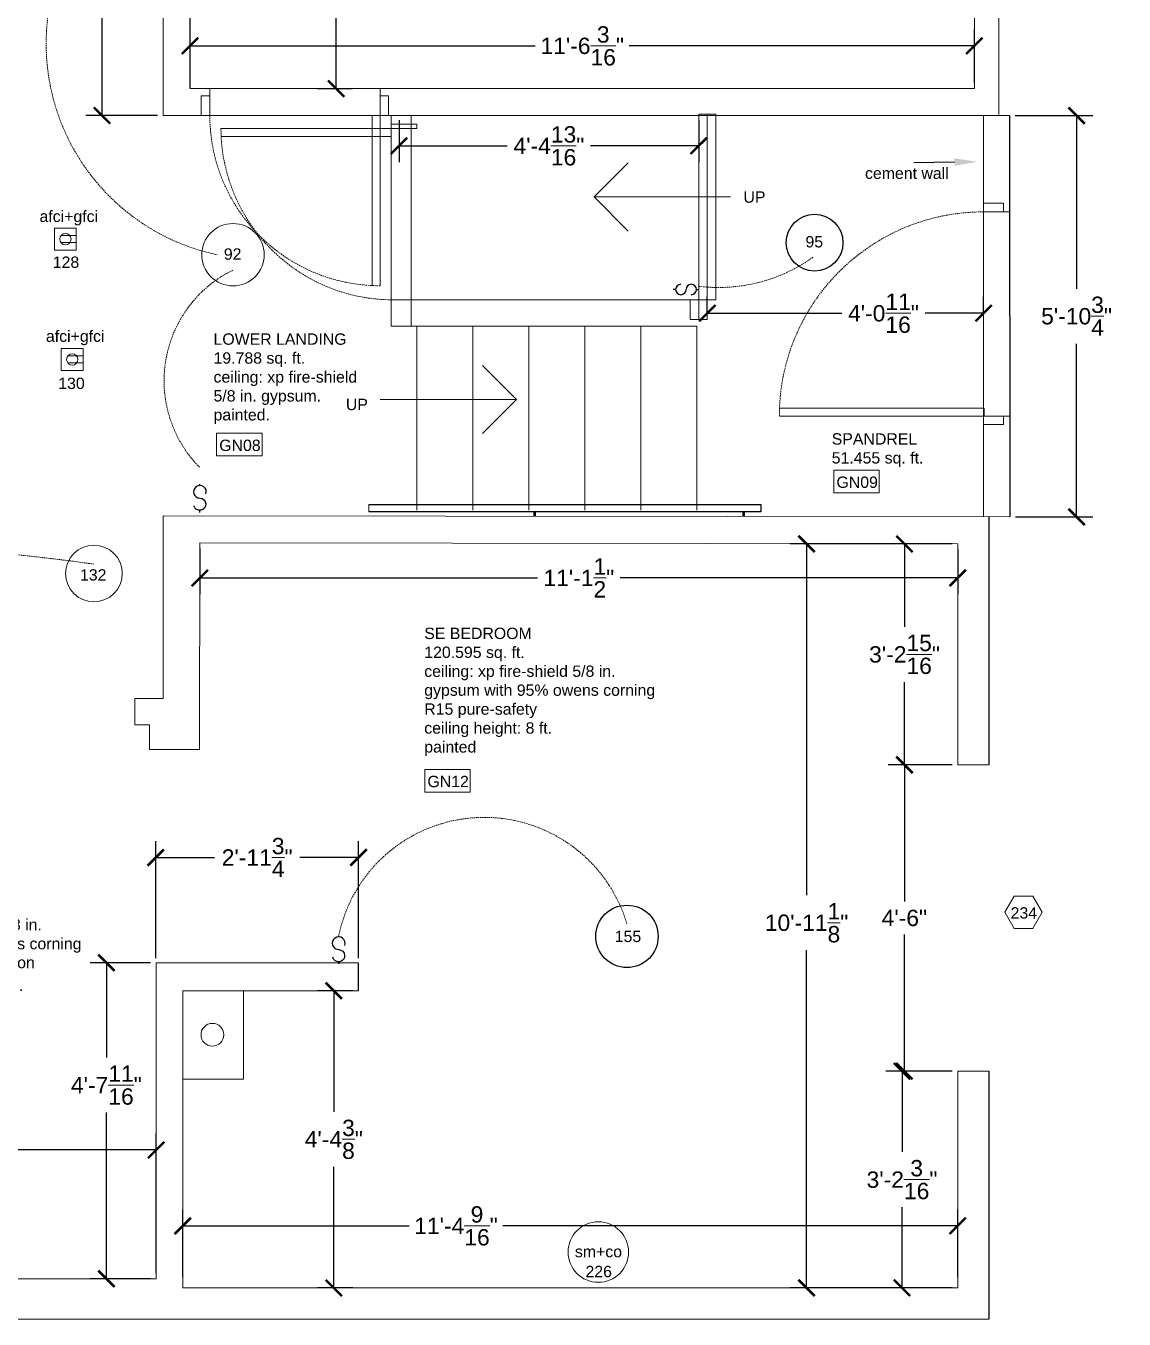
# Model space of a CAD drawing. Header units: inches. Extents: x -438 to -14, y 594 to 1082.
# Drawn here: x -297 to -103.5, y 593.7 to 821.6 of the extents above; entities that cross this region are included whole.
import ezdxf

# ---------------------------------------------------------------- set-up
doc = ezdxf.new("R2010")
doc.units = ezdxf.units.IN
doc.header["$MEASUREMENT"] = 0
doc.linetypes.add('DASHED2', pattern=[0.375, 0.25, -0.125])
doc.layers.get('0').update_dxf_attribs({"color": 1, "lineweight": 9})
for name, color, linetype, lineweight in [('A-101-Dimensions', 7, 'Continuous', 9), ('A-101-Floorplan-1st-floor', 7, 'Continuous', 9), ('A-101-RCP', 7, 'Continuous', 9), ('A-101-Text', 7, 'Continuous', 9)]:
    doc.layers.add(name, color=color, linetype=linetype, lineweight=lineweight)
doc.styles.add('Annotative', font='Arial.ttf')
doc.styles.add('Small', font='Arial.ttf')
doc.styles.get("Standard").update_dxf_attribs({"font": 'Arial.ttf', "height": 2})
doc.dimstyles.new('Annotative', dxfattribs={"dimtxt": 0.18, "dimasz": 0.18, "dimexe": 0.18, "dimexo": 0.0625, "dimgap": 0.09, "dimtad": 0, "dimtih": 1, "dimtoh": 1, "dimdec": 4, "dimzin": 0, "dimdsep": 46, "dimlunit": 4, "dimtxsty": 'Annotative', "dimblk": 'ARCHTICK', "dimblk1": 'ARCHTICK', "dimblk2": 'ARCHTICK', "dimcen": 0.09, "dimadec": 0, "dimazin": 0, "dimtfac": 1, "dimtdec": 4, "dimtofl": 0, "dimtmove": 0, "dimatfit": 3, "dimldrblk": 'ARCHTICK', "dimfxl": 1, "dimtolj": 1, "dimtzin": 0, "dimarcsym": 0})

# ---------------------------------------------------------------- blocks, each defined once
blk = doc.blocks.new('L1-south-stairway-handrail')
at = {"layer": 'A-101-Floorplan-1st-floor', "lineweight": -3}
for p, q in [((-57.8, 1.25), (11.23, 1.25)), ((11.23, 0), (-57.8, 0)), ((-28.71, -0.75), (-28.71, 0)), ((-28.46, -0.75), (-28.46, 0)), ((8.09, 0), (8.09, -0.75)), ((8.34, 0), (8.34, -0.75)), ((11.23, 1.25), (11.23, 0))]:
    blk.add_line(p, q, dxfattribs=at)
at = {"layer": 'A-101-Floorplan-1st-floor', "lineweight": 5}
blk.add_line((-57.8, 1.25), (-57.8, 0), dxfattribs=at)
blk = doc.blocks.new('L1-arrow')
at = {"lineweight": 5}
for p, q in [((188.32, -365.98), (182.32, -359.98)), ((182.32, -365.98), (164.32, -365.98)), ((182.32, -365.98), (188.32, -365.98)), ((188.32, -365.98), (182.32, -371.98))]:
    blk.add_line(p, q, dxfattribs=at)
blk = doc.blocks.new('L1-landing-toggle-switch-91')
at = {"layer": ''}
for p, q in [((0, 4.74, -46.25), (0, 5, -46.25)), ((0, 0, -46.25), (0, 0.35, -46.25))]:
    blk.add_line(p, q, dxfattribs=at)
at = {"layer": '', "elevation": -46.25}
for points in [[(1.06, 3.25, 3.139408), (0, 2.5, 3.139408)], [(0, 2.5, -2.004555), (-1.06, 1.15)]]:
    blk.add_lwpolyline(points, format="xyb", dxfattribs=at)
blk = doc.blocks.new('L1-toggle-switch-149')
at = {"layer": ''}
for p, q in [((0, 4.74, -45), (0, 5, -45)), ((0, 0, -45), (0, 0.35, -45))]:
    blk.add_line(p, q, dxfattribs=at)
at = {"layer": '', "elevation": -45}
for points in [[(1.06, 3.25, 3.139408), (0, 2.5, 3.139408)], [(0, 2.5, -2.004555), (-1.06, 1.15)]]:
    blk.add_lwpolyline(points, format="xyb", dxfattribs=at)
blk = doc.blocks.new('_ArchTick')
at = {"color": 0, "linetype": 'ByBlock', "lineweight": 30, "const_width": 0.15}
blk.add_lwpolyline([(-0.5, -0.5), (0.5, 0.5)], dxfattribs=at)
blk = doc.blocks.new('*D487')
at = {"layer": 'A-101-Dimensions', "color": 0, "lineweight": -2, "transparency": 16777216}
for p, q in [((-273.82, 1029.19), (-286.45, 1029.19)), ((-283.57, 1029.19), (-283.57, 922.39)), ((-283.57, 805.81), (-283.57, 912.61)), ((-273.82, 805.81), (-286.45, 805.81))]:
    blk.add_line(p, q, dxfattribs=at)
at = {"layer": 'A-101-Dimensions', "color": 0, "lineweight": -2, "transparency": 16777216, "xscale": 2.88, "yscale": 2.88, "zscale": 2.88}
for p, rotation in [((-283.57, 1029.19), 90), ((-283.57, 805.81), 270)]:
    blk.add_blockref('_ArchTick', p, dxfattribs=dict(at, rotation=rotation))
at = {"layer": 'A-101-Dimensions', "color": 0, "lineweight": 5, "transparency": 16777216, "insert": (-283.57, 917.5), "char_height": 2.88, "attachment_point": 5, "style": 'Annotative'}
blk.add_mtext('\\A1;18\'-7{\\H1x;\\S3/8;}"', dxfattribs=at)
blk = doc.blocks.new('*D488')
at = {"layer": 'A-101-Dimensions', "color": 0, "lineweight": -2, "transparency": 16777216}
for p, q in [((-274.1, 657.31), (-274.1, 677.93)), ((-238.38, 657.31), (-238.38, 677.93)), ((-274.1, 675.05), (-263.74, 675.05)), ((-238.38, 675.05), (-248.74, 675.05))]:
    blk.add_line(p, q, dxfattribs=at)
at = {"layer": 'A-101-Dimensions', "color": 0, "lineweight": -2, "transparency": 16777216, "xscale": 2.88, "yscale": 2.88, "zscale": 2.88, "rotation": 180}
blk.add_blockref('_ArchTick', (-274.1, 675.05), dxfattribs=at)
at = {"layer": 'A-101-Dimensions', "color": 0, "lineweight": -2, "transparency": 16777216, "xscale": 2.88, "yscale": 2.88, "zscale": 2.88}
blk.add_blockref('_ArchTick', (-238.38, 675.05), dxfattribs=at)
at = {"layer": 'A-101-Dimensions', "color": 0, "lineweight": 5, "transparency": 16777216, "insert": (-256.24, 675.05), "char_height": 2.88, "attachment_point": 5, "style": 'Annotative'}
blk.add_mtext('\\A1;2\'-11{\\H1x;\\S3/4;}"', dxfattribs=at)
blk = doc.blocks.new('*D489')
at = {"layer": 'A-101-Dimensions', "color": 0, "lineweight": -2, "transparency": 16777216}
for p, q in [((-269.35, 601.06), (-269.35, 613.01)), ((-132.82, 601.06), (-132.82, 613.01)), ((-269.35, 610.13), (-229.49, 610.13)), ((-132.82, 610.13), (-212.94, 610.13))]:
    blk.add_line(p, q, dxfattribs=at)
at = {"layer": 'A-101-Dimensions', "color": 0, "lineweight": -2, "transparency": 16777216, "xscale": 2.88, "yscale": 2.88, "zscale": 2.88, "rotation": 180}
blk.add_blockref('_ArchTick', (-269.35, 610.13), dxfattribs=at)
at = {"layer": 'A-101-Dimensions', "color": 0, "lineweight": -2, "transparency": 16777216, "xscale": 2.88, "yscale": 2.88, "zscale": 2.88}
blk.add_blockref('_ArchTick', (-132.82, 610.13), dxfattribs=at)
at = {"layer": 'A-101-Dimensions', "color": 0, "lineweight": 5, "transparency": 16777216, "insert": (-221.21, 610.13), "char_height": 2.88, "attachment_point": 5, "style": 'Annotative'}
blk.add_mtext('\\A1;11\'-4{\\H1x;\\S9/16;}"', dxfattribs=at)
blk = doc.blocks.new('L1-spandrel-basic-switch-96')
at = {"layer": '', "lineweight": -3}
for p, q in [((-4.08, 0, -39.38), (-4.49, 0, -39.38)), ((-0.41, 0, -39.38), (0, 0, -39.38))]:
    blk.add_line(p, q, dxfattribs=at)
for centre, start, end in [((-3.17, 0, -39.38), 90, 270), ((-1.32, 0, -39.38), 270, 180), ((-3.15, 0, -39.38), 270, 0)]:
    blk.add_arc(centre, 0.916, start, end, dxfattribs=at)
blk = doc.blocks.new('*D497')
at = {"layer": 'A-101-Dimensions', "color": 0, "lineweight": -2, "transparency": 16777216}
for p, q in [((-176.94, 770.84), (-176.94, 773.85)), ((-128.25, 770.84), (-128.25, 773.85)), ((-176.94, 770.97), (-153.25, 770.97)), ((-128.25, 770.97), (-138.55, 770.97))]:
    blk.add_line(p, q, dxfattribs=at)
at = {"layer": 'A-101-Dimensions', "color": 0, "lineweight": -2, "transparency": 16777216, "xscale": 2.88, "yscale": 2.88, "zscale": 2.88, "rotation": 180}
blk.add_blockref('_ArchTick', (-176.94, 770.97), dxfattribs=at)
at = {"layer": 'A-101-Dimensions', "color": 0, "lineweight": -2, "transparency": 16777216, "xscale": 2.88, "yscale": 2.88, "zscale": 2.88}
blk.add_blockref('_ArchTick', (-128.25, 770.97), dxfattribs=at)
at = {"layer": 'A-101-Dimensions', "color": 0, "lineweight": 5, "transparency": 16777216, "insert": (-145.9, 770.97), "char_height": 2.88, "attachment_point": 5, "style": 'Annotative'}
blk.add_mtext('\\A1;4\'-0{\\H1x;\\S11/16;}"', dxfattribs=at)
blk = doc.blocks.new('*D498')
at = {"layer": 'A-101-Dimensions', "color": 0, "lineweight": -2, "transparency": 16777216}
for p, q in [((-231.25, 805.03), (-231.25, 797.6)), ((-178.44, 805.03), (-178.44, 797.6)), ((-231.25, 800.48), (-212.19, 800.48)), ((-178.44, 800.48), (-197.5, 800.48))]:
    blk.add_line(p, q, dxfattribs=at)
at = {"layer": 'A-101-Dimensions', "color": 0, "lineweight": -2, "transparency": 16777216, "xscale": 2.88, "yscale": 2.88, "zscale": 2.88, "rotation": 180}
blk.add_blockref('_ArchTick', (-231.25, 800.48), dxfattribs=at)
at = {"layer": 'A-101-Dimensions', "color": 0, "lineweight": -2, "transparency": 16777216, "xscale": 2.88, "yscale": 2.88, "zscale": 2.88}
blk.add_blockref('_ArchTick', (-178.44, 800.48), dxfattribs=at)
at = {"layer": 'A-101-Dimensions', "color": 0, "lineweight": 5, "transparency": 16777216, "insert": (-204.84, 800.48), "char_height": 2.88, "attachment_point": 5, "style": 'Annotative'}
blk.add_mtext('\\A1;4\'-4{\\H1x;\\S13/16;}"', dxfattribs=at)
blk = doc.blocks.new('*D520')
at = {"layer": 'A-101-Dimensions', "color": 0, "lineweight": -2, "transparency": 16777216}
for p, q in [((-268.07, 811.56), (-268.07, 820.98)), ((-129.88, 811.56), (-129.88, 820.98)), ((-268.07, 818.1), (-207.25, 818.1)), ((-129.88, 818.1), (-190.7, 818.1))]:
    blk.add_line(p, q, dxfattribs=at)
at = {"layer": 'A-101-Dimensions', "color": 0, "lineweight": -2, "transparency": 16777216, "xscale": 2.88, "yscale": 2.88, "zscale": 2.88, "rotation": 180}
blk.add_blockref('_ArchTick', (-268.07, 818.1), dxfattribs=at)
at = {"layer": 'A-101-Dimensions', "color": 0, "lineweight": -2, "transparency": 16777216, "xscale": 2.88, "yscale": 2.88, "zscale": 2.88}
blk.add_blockref('_ArchTick', (-129.88, 818.1), dxfattribs=at)
at = {"layer": 'A-101-Dimensions', "color": 0, "lineweight": 5, "transparency": 16777216, "insert": (-198.97, 818.1), "char_height": 2.88, "attachment_point": 5, "style": 'Annotative'}
blk.add_mtext('\\A1;11\'-6{\\H1x;\\S3/16;}"', dxfattribs=at)
blk = doc.blocks.new('*D521')
at = {"layer": 'A-101-Dimensions', "color": 0, "lineweight": -2, "transparency": 16777216}
for p, q in [((-245.64, 1068.41), (-239.44, 1068.41)), ((-242.32, 1068.41), (-242.32, 926.67)), ((-242.32, 810.56), (-242.32, 916.89)), ((-245.64, 810.56), (-239.44, 810.56))]:
    blk.add_line(p, q, dxfattribs=at)
at = {"layer": 'A-101-Dimensions', "color": 0, "lineweight": -2, "transparency": 16777216, "xscale": 2.88, "yscale": 2.88, "zscale": 2.88}
for p, rotation in [((-242.32, 1068.41), 90), ((-242.32, 810.56), 270)]:
    blk.add_blockref('_ArchTick', p, dxfattribs=dict(at, rotation=rotation))
at = {"layer": 'A-101-Dimensions', "color": 0, "lineweight": 5, "transparency": 16777216, "insert": (-242.32, 921.78), "char_height": 2.88, "attachment_point": 5, "style": 'Annotative'}
blk.add_mtext('\\A1;21\'-5{\\H1x;\\S13/16;}"', dxfattribs=at)
blk = doc.blocks.new('*D524')
at = {"layer": 'A-101-Dimensions', "color": 0, "lineweight": -2, "transparency": 16777216}
for p, q in [((-266.33, 729.5), (-266.33, 721.44)), ((-132.82, 729.31), (-132.82, 721.44)), ((-266.33, 724.32), (-206.88, 724.32)), ((-132.82, 724.32), (-192.27, 724.32))]:
    blk.add_line(p, q, dxfattribs=at)
at = {"layer": 'A-101-Dimensions', "color": 0, "lineweight": -2, "transparency": 16777216, "xscale": 2.88, "yscale": 2.88, "zscale": 2.88, "rotation": 180}
blk.add_blockref('_ArchTick', (-266.33, 724.32), dxfattribs=at)
at = {"layer": 'A-101-Dimensions', "color": 0, "lineweight": -2, "transparency": 16777216, "xscale": 2.88, "yscale": 2.88, "zscale": 2.88}
blk.add_blockref('_ArchTick', (-132.82, 724.32), dxfattribs=at)
at = {"layer": 'A-101-Dimensions', "color": 0, "lineweight": 5, "transparency": 16777216, "insert": (-199.57, 724.32), "char_height": 2.88, "attachment_point": 5, "style": 'Annotative'}
blk.add_mtext('\\A1;11\'-1{\\H1x;\\S1/2;}"', dxfattribs=at)
blk = doc.blocks.new('*D525')
at = {"layer": 'A-101-Dimensions', "color": 0, "lineweight": -2, "transparency": 16777216}
for p, q in [((-239.38, 651.56), (-245.62, 651.56)), ((-242.74, 651.56), (-242.74, 630.24)), ((-242.74, 599.19), (-242.74, 620.51)), ((-239.38, 599.19), (-245.62, 599.19))]:
    blk.add_line(p, q, dxfattribs=at)
at = {"layer": 'A-101-Dimensions', "color": 0, "lineweight": -2, "transparency": 16777216, "xscale": 2.88, "yscale": 2.88, "zscale": 2.88}
for p, rotation in [((-242.74, 651.56), 90), ((-242.74, 599.19), 270)]:
    blk.add_blockref('_ArchTick', p, dxfattribs=dict(at, rotation=rotation))
at = {"layer": 'A-101-Dimensions', "color": 0, "lineweight": 5, "transparency": 16777216, "insert": (-242.74, 625.38), "char_height": 2.88, "attachment_point": 5, "style": 'Annotative'}
blk.add_mtext('\\A1;4\'-4{\\H1x;\\S3/8;}"', dxfattribs=at)
blk = doc.blocks.new('*D527')
at = {"layer": 'A-101-Dimensions', "color": 0, "lineweight": -2, "transparency": 16777216}
for p, q in [((-332.16, 601.81), (-332.16, 626.39)), ((-274.04, 601.81), (-274.04, 626.39)), ((-332.16, 623.51), (-326.37, 623.51)), ((-274.04, 623.51), (-311.39, 623.51))]:
    blk.add_line(p, q, dxfattribs=at)
at = {"layer": 'A-101-Dimensions', "color": 0, "lineweight": -2, "transparency": 16777216, "xscale": 2.88, "yscale": 2.88, "zscale": 2.88, "rotation": 180}
blk.add_blockref('_ArchTick', (-332.16, 623.51), dxfattribs=at)
at = {"layer": 'A-101-Dimensions', "color": 0, "lineweight": -2, "transparency": 16777216, "xscale": 2.88, "yscale": 2.88, "zscale": 2.88}
blk.add_blockref('_ArchTick', (-274.04, 623.51), dxfattribs=at)
at = {"layer": 'A-101-Dimensions', "color": 0, "lineweight": 5, "transparency": 16777216, "insert": (-318.88, 623.51), "char_height": 2.88, "attachment_point": 5, "style": 'Annotative'}
blk.add_mtext('\\A1;4\'-10{\\H1x;\\S1/8;}"', dxfattribs=at)
blk = doc.blocks.new('*D529')
at = {"layer": 'A-101-Dimensions', "color": 0, "lineweight": -2, "transparency": 16777216}
for p, q in [((-275.04, 656.5), (-285.69, 656.5)), ((-282.81, 656.5), (-282.81, 639.78)), ((-282.81, 600.81), (-282.81, 630.1)), ((-275.04, 600.81), (-285.69, 600.81))]:
    blk.add_line(p, q, dxfattribs=at)
at = {"layer": 'A-101-Dimensions', "color": 0, "lineweight": -2, "transparency": 16777216, "xscale": 2.88, "yscale": 2.88, "zscale": 2.88}
for p, rotation in [((-282.81, 656.5), 90), ((-282.81, 600.81), 270)]:
    blk.add_blockref('_ArchTick', p, dxfattribs=dict(at, rotation=rotation))
at = {"layer": 'A-101-Dimensions', "color": 0, "lineweight": 5, "transparency": 16777216, "insert": (-282.81, 634.94), "char_height": 2.88, "attachment_point": 5, "style": 'Annotative'}
blk.add_mtext('\\A1;4\'-7{\\H1x;\\S11/16;}"', dxfattribs=at)
blk = doc.blocks.new('*D530')
at = {"layer": 'A-101-Dimensions', "color": 0, "lineweight": -2, "transparency": 16777216}
for p, q in [((-133.82, 730.31), (-162.33, 730.31)), ((-159.45, 730.31), (-159.45, 668.41)), ((-159.45, 599.19), (-159.45, 658.69)), ((-133.82, 599.19), (-162.33, 599.19))]:
    blk.add_line(p, q, dxfattribs=at)
at = {"layer": 'A-101-Dimensions', "color": 0, "lineweight": -2, "transparency": 16777216, "xscale": 2.88, "yscale": 2.88, "zscale": 2.88}
for p, rotation in [((-159.45, 730.31), 90), ((-159.45, 599.19), 270)]:
    blk.add_blockref('_ArchTick', p, dxfattribs=dict(at, rotation=rotation))
at = {"layer": 'A-101-Dimensions', "color": 0, "lineweight": 5, "transparency": 16777216, "insert": (-159.45, 663.55), "char_height": 2.88, "attachment_point": 5, "style": 'Annotative'}
blk.add_mtext('\\A1;10\'-11{\\H1x;\\S1/8;}"', dxfattribs=at)
blk = doc.blocks.new('*D531')
at = {"layer": 'A-101-Dimensions', "color": 0, "lineweight": -2, "transparency": 16777216}
for p, q in [((-122.69, 805.81), (-109, 805.81)), ((-111.88, 805.81), (-111.88, 775.3)), ((-111.88, 735.08), (-111.88, 765.59)), ((-122.66, 735.08), (-109, 735.08))]:
    blk.add_line(p, q, dxfattribs=at)
at = {"layer": 'A-101-Dimensions', "color": 0, "lineweight": -2, "transparency": 16777216, "xscale": 2.88, "yscale": 2.88, "zscale": 2.88}
for p, rotation in [((-111.88, 805.81), 90), ((-111.88, 735.08), 270)]:
    blk.add_blockref('_ArchTick', p, dxfattribs=dict(at, rotation=rotation))
at = {"layer": 'A-101-Dimensions', "color": 0, "lineweight": 5, "transparency": 16777216, "insert": (-111.88, 770.45), "char_height": 2.88, "attachment_point": 5, "style": 'Annotative'}
blk.add_mtext('\\A1;5\'-10{\\H1x;\\S3/4;}"', dxfattribs=at)
blk = doc.blocks.new('block-with-circle')
at = {"layer": 'A-101-RCP', "lineweight": 5}
for p, q in [((-1.94, -1.95), (-1.94, 1.92)), ((-1.94, 1.92), (1.93, 1.92)), ((1.93, 1.92), (1.93, -1.95)), ((1.93, -1.95), (-1.94, -1.95))]:
    blk.add_line(p, q, dxfattribs=at)
at = {"layer": 'A-101-RCP'}
blk.add_circle((0, 0), 1, dxfattribs=at)
blk = doc.blocks.new('ceiling-duplex')
at = {"layer": 'A-101-Floorplan-1st-floor', "lineweight": 5}
for p, q in [((-0.78, 0.62), (1.92, 0.62)), ((-0.78, -0.62), (1.92, -0.62))]:
    blk.add_line(p, q, dxfattribs=at)
blk.add_blockref('block-with-circle', (0, 0), dxfattribs=at)
blk = doc.blocks.new('*D547')
at = {"layer": 'A-101-Dimensions', "color": 0, "lineweight": -2, "transparency": 16777216}
for p, q in [((-133.82, 730.31), (-145.07, 730.31)), ((-142.19, 730.31), (-142.19, 715.73)), ((-142.19, 691.38), (-142.19, 705.96)), ((-133.82, 691.38), (-145.07, 691.38))]:
    blk.add_line(p, q, dxfattribs=at)
at = {"layer": 'A-101-Dimensions', "color": 0, "lineweight": -2, "transparency": 16777216, "xscale": 2.88, "yscale": 2.88, "zscale": 2.88}
for p, rotation in [((-142.19, 730.31), 90), ((-142.19, 691.38), 270)]:
    blk.add_blockref('_ArchTick', p, dxfattribs=dict(at, rotation=rotation))
at = {"layer": 'A-101-Dimensions', "color": 0, "lineweight": 5, "transparency": 16777216, "insert": (-142.19, 710.85), "char_height": 2.88, "attachment_point": 5, "style": 'Annotative'}
blk.add_mtext('\\A1;3\'-2{\\H1x;\\S15/16;}"', dxfattribs=at)
blk = doc.blocks.new('*D548')
at = {"layer": 'A-101-Dimensions', "color": 0, "lineweight": -2, "transparency": 16777216}
for p, q in [((-133.82, 637.38), (-145.51, 637.38)), ((-142.63, 637.38), (-142.63, 623.17)), ((-142.63, 599.19), (-142.63, 613.4)), ((-133.82, 599.19), (-145.51, 599.19))]:
    blk.add_line(p, q, dxfattribs=at)
at = {"layer": 'A-101-Dimensions', "color": 0, "lineweight": -2, "transparency": 16777216, "xscale": 2.88, "yscale": 2.88, "zscale": 2.88}
for p, rotation in [((-142.63, 637.38), 90), ((-142.63, 599.19), 270)]:
    blk.add_blockref('_ArchTick', p, dxfattribs=dict(at, rotation=rotation))
at = {"layer": 'A-101-Dimensions', "color": 0, "lineweight": 5, "transparency": 16777216, "insert": (-142.63, 618.28), "char_height": 2.88, "attachment_point": 5, "style": 'Annotative'}
blk.add_mtext('\\A1;3\'-2{\\H1x;\\S3/16;}"', dxfattribs=at)
blk = doc.blocks.new('*D549')
at = {"layer": 'A-101-Dimensions', "color": 0, "lineweight": -2, "transparency": 16777216}
for p, q in [((-133.82, 691.38), (-145.1, 691.38)), ((-142.22, 691.38), (-142.22, 667.29)), ((-142.22, 637.38), (-142.22, 661.47)), ((-133.82, 637.38), (-145.1, 637.38))]:
    blk.add_line(p, q, dxfattribs=at)
at = {"layer": 'A-101-Dimensions', "color": 0, "lineweight": -2, "transparency": 16777216, "xscale": 2.88, "yscale": 2.88, "zscale": 2.88}
for p, rotation in [((-142.22, 691.38), 90), ((-142.22, 637.38), 270)]:
    blk.add_blockref('_ArchTick', p, dxfattribs=dict(at, rotation=rotation))
at = {"layer": 'A-101-Dimensions', "color": 0, "lineweight": 5, "transparency": 16777216, "insert": (-142.22, 664.38), "char_height": 2.88, "attachment_point": 5, "style": 'Annotative'}
blk.add_mtext('\\A1;4\'-6"', dxfattribs=at)

msp = doc.modelspace()

# ---------------------------------------------------------------- linework, layer by layer
at = {"layer": 'A-101-Floorplan-1st-floor', "lineweight": -3}
for p, q in [((-268.06809, 810.56383), (-268.06809, 1068.40604)), ((-123.68801, 805.81383), (-123.663, 735.07678)), ((-127.31809, 735.06604), (-127.31809, 691.37633)), ((-238.38059, 651.62633), (-238.38059, 656.50133)), ((-127.31809, 637.37633), (-127.31809, 593.68883))]:
    msp.add_line(p, q, dxfattribs=at)
at = {"layer": 'A-101-Floorplan-1st-floor', "lineweight": 5}
for p, q in [((-272.81809, 1029.18883), (-272.81809, 805.81383)), ((-129.88059, 810.56383), (-129.88059, 848.65604)), ((-125.56809, 806.00133), (-125.56809, 844.71853)), ((-268.06809, 810.56383), (-129.88059, 810.56383)), ((-264.58628, 809.31813), (-266.08628, 809.31813)), ((-266.08628, 809.31813), (-266.08628, 805.81813)), ((-264.58628, 805.81813), (-264.58628, 810.56813)), ((-264.58628, 806.03104), (-264.58628, 809.53104)), ((-234.58628, 805.81813), (-234.58628, 810.56813)), ((-234.58628, 805.81813), (-234.58628, 809.31813)), ((-234.58628, 809.31813), (-233.08628, 809.31813)), ((-233.08628, 809.31813), (-233.08628, 805.81813)), ((-272.81809, 805.81383), (-123.68801, 805.81383)), ((-266.08628, 805.81813), (-264.58628, 805.81813)), ((-234.58628, 805.81813), (-235.96628, 805.81813)), ((-233.08628, 805.81813), (-234.58628, 805.81813)), ((-232.63059, 768.71854), (-232.63059, 805.81383)), ((-229.13059, 768.71854), (-229.13059, 805.81383)), ((-178.43809, 806.03104), (-175.43809, 806.03104)), ((-178.43809, 806.03104), (-178.43809, 769.84265)), ((-176.93809, 769.84265), (-176.93809, 806.03104)), ((-175.43809, 806.03104), (-175.43809, 773.34265)), ((-128.25058, 805.81383), (-128.25058, 735.06728)), ((-232.63059, 804.28104), (-228.13059, 804.28104)), ((-228.13059, 803.53104), (-232.63059, 803.53104)), ((-228.13059, 804.28104), (-228.13059, 803.53104)), ((-128.24484, 790.34353), (-124.74484, 790.34353)), ((-128.24484, 788.84353), (-123.68224, 788.84353)), ((-124.74484, 790.34353), (-124.74484, 788.84353)), ((-232.63059, 773.3337), (-228.13213, 773.34354)), ((-228.13059, 773.34265), (-178.43882, 773.34265)), ((-179.93809, 773.34265), (-179.93809, 769.84265)), ((-178.43882, 773.34265), (-175.43809, 773.34265)), ((-232.63059, 768.71854), (-178.757, 768.71854)), ((-228.132, 768.71854), (-228.132, 736.25133)), ((-218.257, 768.71854), (-218.257, 736.25133)), ((-208.382, 768.71854), (-208.382, 736.25133)), ((-198.507, 768.71854), (-198.507, 736.25133)), ((-188.632, 768.71854), (-188.632, 736.25133)), ((-179.93809, 769.84265), (-176.93809, 769.84265)), ((-178.757, 768.71854), (-178.757, 736.25133)), ((-128.2311, 752.84354), (-123.68233, 752.84354)), ((-124.73055, 751.34354), (-124.73055, 752.84354)), ((-128.23055, 751.34354), (-124.73055, 751.34354)), ((-272.81809, 735.25133), (-272.81809, 703.04719)), ((-123.663, 735.07678), (-272.81809, 735.25133)), ((-266.33043, 730.50133), (-266.38014, 694.06383)), ((-132.81809, 730.31383), (-266.33043, 730.50133)), ((-132.81809, 691.37633), (-132.81809, 730.31383)), ((-132.81809, 691.37633), (-132.81809, 730.31383)), ((-272.81809, 703.04719), (-277.81809, 703.04719)), ((-277.81809, 703.04719), (-277.81809, 698.42219)), ((-275.19309, 698.42219), (-277.81809, 698.42219)), ((-275.19309, 694.06383), (-275.19309, 698.42219)), ((-275.19309, 694.06383), (-266.38014, 694.06383)), ((-132.81809, 691.37633), (-127.31809, 691.37633)), ((-274.03709, 600.81383), (-274.03709, 656.50133)), ((-274.03709, 656.50133), (-238.38059, 656.50133)), ((-269.34934, 651.56383), (-238.38059, 651.56383)), ((-269.34934, 651.56383), (-269.34934, 599.18883)), ((-258.63059, 651.56383), (-258.63059, 636.00133)), ((-258.63059, 636.00133), (-269.34934, 636.00133)), ((-132.81809, 637.37633), (-127.31809, 637.37633)), ((-132.81809, 599.18883), (-132.81809, 637.37633)), ((-132.81809, 599.18883), (-132.81809, 637.37633)), ((-274.03709, 600.81383), (-332.16209, 600.81383)), ((-269.34934, 599.18883), (-132.81809, 599.18883)), ((-127.31809, 593.68883), (-428.59934, 593.68883))]:
    msp.add_line(p, q, dxfattribs=at)
at = {"layer": 'A-101-Floorplan-1st-floor'}
for p, q in [((-235.96628, 805.81813), (-235.96628, 775.84989)), ((-234.58628, 805.81813), (-234.58628, 775.81813)), ((-232.63059, 803.53104), (-262.63059, 803.53104)), ((-232.63059, 802.15104), (-262.59883, 802.15104)), ((-164.2311, 752.84354), (-128.2311, 752.84354)), ((-164.21857, 754.21854), (-128.24484, 754.21854))]:
    msp.add_line(p, q, dxfattribs=at)
at = {"layer": 'A-101-Floorplan-1st-floor', "lineweight": 30}
msp.add_line((-128.2311, 754.21854), (-128.2311, 752.84354), dxfattribs=at)
at = {"layer": 'A-101-Floorplan-1st-floor', "lineweight": -2}
msp.add_lwpolyline([(-133.38337, 797.6163), (-140.58123, 797.49958)], dxfattribs=at)
at = {"layer": 'A-101-Floorplan-1st-floor'}
msp.add_lwpolyline([(-122.87827, 668.24819), (-124.52628, 665.39376), (-122.87827, 662.53932), (-119.58225, 662.53932), (-117.93424, 665.39376), (-119.58225, 668.24819)], close=True, dxfattribs=at)
at = {"layer": 'A-101-Floorplan-1st-floor', "lineweight": 5}
msp.add_circle((-264.13059, 643.81383), 2, dxfattribs=at)
at = {"layer": 'A-101-Floorplan-1st-floor', "linetype": 'DASHED2'}
for centre, radius, start, end in [((-234.58628, 805.81813), 30, 180, 270), ((-232.29101, 803.67171), 30.33991, 180.2656403, 269.3586945), ((-128.24484, 752.84354), 36, 90, 180)]:
    msp.add_arc(centre, radius, start, end, dxfattribs=at)
at = {"layer": 'A-101-Floorplan-1st-floor', "lineweight": 5}
msp.add_solid([(-133.39418, 798.28288), (-129.3839, 797.68116), (-133.37256, 796.94973)], dxfattribs=at)
at = {"layer": 'A-101-RCP'}
msp.add_circle((-260.50559, 781.28104, -82.125), 5.5, dxfattribs=at)
at = {"layer": 'A-101-RCP', "lineweight": -3}
for centre, radius in [((-158.03809, 783.40604), 5), ((-191.09934, 661.14562), 5.5)]:
    msp.add_circle(centre, radius, dxfattribs=at)
at = {"layer": 'A-101-RCP', "lineweight": 5}
for centre, radius in [((-285.00559, 725.10077), 5), ((-196.13692, 605.50876), 5.3326)]:
    msp.add_circle(centre, radius, dxfattribs=at)
at = {"layer": 'A-101-RCP', "linetype": 'DASHED2', "lineweight": 5}
for centre, radius, start, end in [((-255.3876, 818.48389, 82.125), 38.0362, 154.4135568, 257.9842709), ((-174.99325, 804.26176, -39.375), 28.75834, 263.1187804, 305.420779), ((-250.8924, 759.07394, -164.25), 21.75615, 116.2226629, 224.8011985), ((-333.85827, 381.29173), 348.90497, 81.9511613, 101.8499356), ((-216.23125, 655.92412), 26.19858, 16.4547669, 168.2471771)]:
    msp.add_arc(centre, radius, start, end, dxfattribs=at)
at = {"layer": 'A-101-Text', "lineweight": 5}
for points in [[(-255.3865, 749.82135), (-255.3865, 745.82135), (-263.3865, 745.82135), (-263.3865, 749.82135)], [(-146.64852, 743.32095), (-146.64852, 739.32095), (-154.64852, 739.32095), (-154.64852, 743.32095)], [(-218.7083, 690.57573), (-218.7083, 686.57573), (-226.7083, 686.57573), (-226.7083, 690.57573)]]:
    msp.add_lwpolyline(points, close=True, dxfattribs=at)

# ---------------------------------------------------------------- block references
at = {"lineweight": 5}
for name, p in [('ceiling-duplex', (-290.03684, 784.03734)), ('ceiling-duplex', (-288.81809, 762.82756)), ('L1-south-stairway-handrail', (-178.757, 735.99846))]:
    msp.add_blockref(name, p, dxfattribs=at)
at = {"layer": 'A-101-Floorplan-1st-floor', "lineweight": 5, "rotation": 180}
msp.add_blockref('L1-arrow', (-8.54341, 425.48092), dxfattribs=at)
at = {"layer": 'A-101-Floorplan-1st-floor', "lineweight": 5}
for name, p in [('L1-spandrel-basic-switch-96', (-178.43809, 775.15604, 39.375)), ('L1-arrow', (-398.86607, 1121.74541))]:
    msp.add_blockref(name, p, dxfattribs=at)
at = {"layer": 'A-101-RCP', "lineweight": 5}
for name, p in [('L1-landing-toggle-switch-91', (-266.32957, 735.87633, 46.25)), ('L1-toggle-switch-149', (-241.88059, 656.318, 45))]:
    msp.add_blockref(name, p, dxfattribs=at)

# ---------------------------------------------------------------- texts
at = {"layer": 'A-101-Floorplan-1st-floor', "style": 'Annotative'}
msp.add_text('234', height=2, dxfattribs=at).set_placement((-123.50348, 664.28409))
at = {"layer": 'A-101-Floorplan-1st-floor', "lineweight": 5, "insert": (-134.40507, 796.65315), "char_height": 2, "attachment_point": 3, "style": 'Small'}
msp.add_mtext('cement wall', dxfattribs=at)
at = {"layer": 'A-101-RCP', "lineweight": 5, "char_height": 2, "attachment_point": 1}
for s, width, insert in [('afci+gfci', 1.3349173, (-294.59234, 789.05496, 193)), ('95', 5.2422334, (-159.64118, 784.57135, 39.375)), ('92', 3.0577621, (-262.11662, 782.40934, -164.25)), ('128', 5.3026522, (-292.25206, 780.97228)), ('afci+gfci', 1.3349173, (-293.46018, 767.93222, 193)), ('130', 4.5997168, (-291.28822, 759.61859)), ('132', 5.2422334, (-287.45571, 725.85871)), ('155', 5.2422334, (-193.24609, 662.15047)), ('sm+co', 8.8644528, (-200.26593, 606.59701, 93)), ('226', 5.5764034, (-198.39888, 603.08422))]:
    msp.add_mtext_dynamic_manual_height_columns(s, width=width, gutter_width=10, heights=[0], dxfattribs=dict(at, insert=insert))
at = {"layer": 'A-101-Text', "lineweight": 5}
for p in [(-170.57231, 790.4539), (-240.61319, 753.89734)]:
    msp.add_text('UP', height=2, dxfattribs=at).set_placement(p)
at = {"layer": 'A-101-Text', "lineweight": 5, "char_height": 2, "attachment_point": 1}
for s, insert, width in [('LOWER LANDING\\P19.788 sq. ft.\\Pceiling: xp fire-shield\\P5/8 in. gypsum.\\Ppainted.', (-263.93249, 767.41685), 36.7162913), ('GN08', (-262.92447, 748.69216), 8.3389499), ('SPANDREL\\P51.455 sq. ft.', (-155.01904, 749.81971), 29.4252122), ('GN09', (-154.18649, 742.19176), 8.3389499), ('SE BEDROOM\\P120.595 sq. ft.\\Pceiling: xp fire-shield 5/8 in. gypsum with 95% owens corning R15 pure-safety\\Pceiling height: 8 ft.\\Ppainted', (-226.80447, 715.55134), 43.5153377), ('GN12', (-226.24628, 689.44654), 8.3389499), ('\\A1;LAUNDRY\\P42.561 sq. ft.\\Pceiling: xp fire-shield 5/8 in. \\Pgypsum with 90% owens corning ^JR15 pure-safety insulation\\Pceiling height: 7 ft. 4 {\\H0.7x;\\S1/8;} in.\\Ppainted', (-327.8726, 670.87356), 60.3372971)]:
    msp.add_mtext(s, dxfattribs=dict(at, insert=insert, width=width))

# ---------------------------------------------------------------- dimensions: what is measured, and where the dimension line sits
at = {"layer": 'A-101-Dimensions', "lineweight": 5}
for base, p1, p2, picture, middle in [((-242.32289, 810.56383), (-246.64319, 1068.40604), (-246.64319, 810.56383), '*D521', (-242.32289, 921.77953)), ((-159.44612, 730.31383), (-132.81809, 599.18883), (-132.81809, 730.31383), '*D530', (-159.44612, 663.54712)), ((-282.81135, 656.50133), (-274.03709, 600.81383), (-274.03709, 656.50133), '*D529', (-282.81135, 634.94093))]:
    dim = msp.add_linear_dim(base=base, p1=p1, p2=p2, angle=90, dimstyle='Annotative', dxfattribs=at)
    dim.commit()
    dim.dimension.update_dxf_attribs({"geometry": picture, "text_midpoint": middle, "dimtype": 160})
for base, p1, p2, picture, middle in [((-283.57183, 805.81383), (-272.81809, 1029.18883), (-272.81809, 805.81383), '*D487', (-283.57183, 917.50133)), ((-111.883704, 735.076782), (-123.688011, 805.813835), (-123.663004, 735.076782), '*D531', (-111.883704, 770.445308)), ((-142.18839, 730.31383), (-132.81809, 691.37633), (-132.81809, 730.31383), '*D547', (-142.18839, 710.84508)), ((-142.22017, 637.37633), (-132.81809, 691.37633), (-132.81809, 637.37633), '*D549', (-142.22017, 664.37633)), ((-242.7414, 599.18883), (-238.38059, 651.56383), (-238.38059, 599.18883), '*D525', (-242.7414, 625.37633)), ((-142.63091, 637.37633), (-132.81809, 599.18883), (-132.81809, 637.37633), '*D548', (-142.63091, 618.28258))]:
    dim = msp.add_linear_dim(base=base, p1=p1, p2=p2, angle=90, dimstyle='Annotative', dxfattribs=at)
    dim.commit()
    dim.dimension.update_dxf_attribs({"geometry": picture, "text_midpoint": middle})
for base, p1, p2, picture, middle in [((-129.88059, 818.09513), (-268.06809, 810.56383), (-129.88059, 810.56383), '*D520', (-198.97434, 818.09513)), ((-178.43809, 800.47719), (-231.25059, 806.03104), (-178.43809, 806.03104), '*D498', (-204.84434, 800.47719)), ((-266.33043, 724.31562), (-132.81809, 730.31383), (-266.33043, 730.50133), '*D524', (-199.57426, 724.31562))]:
    dim = msp.add_linear_dim(base=base, p1=p1, p2=p2, dimstyle='Annotative', dxfattribs=at)
    dim.commit()
    dim.dimension.update_dxf_attribs({"geometry": picture, "text_midpoint": middle})
for base, p1, p2, picture, middle in [((-128.25059, 770.96691), (-176.93809, 769.84265), (-128.25059, 769.84265), '*D497', (-145.9013, 770.96691)), ((-238.3805907836, 675.0508223342), (-274.0993407836, 656.3138348861), (-238.3805907836, 656.3138348861), '*D488', (-256.2399657836, 675.0508223342)), ((-332.16209, 623.5077), (-274.03709, 600.81383), (-332.16209, 600.81383), '*D527', (-318.88257, 623.5077)), ((-132.8180907836, 610.1298369975), (-269.3493407836, 600.0638348861), (-132.8180907836, 600.0638348861), '*D489', (-221.2136315417, 610.1298369975))]:
    dim = msp.add_linear_dim(base=base, p1=p1, p2=p2, dimstyle='Annotative', dxfattribs=at)
    dim.commit()
    dim.dimension.update_dxf_attribs({"geometry": picture, "text_midpoint": middle, "dimtype": 160})

doc.saveas('drawing.dxf')
